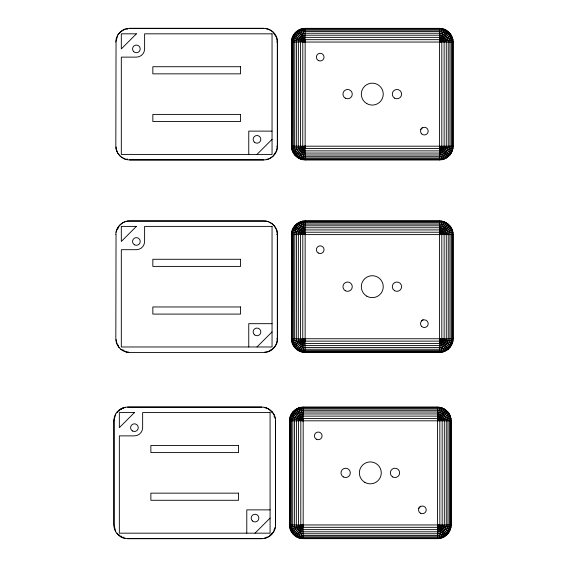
<?xml version="1.0" encoding="UTF-8"?>
<svg xmlns="http://www.w3.org/2000/svg" width="567" height="567" viewBox="0 0 567 567"><rect width="100%" height="100%" fill="white"/><g stroke="black" fill="none" stroke-linecap="round" stroke-linejoin="round"><path stroke-width="0.85" d="M115.831 42.05C115.711 34.729 122.21 28.222 129.538 28.35L263.825 28.35C271.154 28.222 277.66 34.729 277.532 42.05L277.532 146.194C277.66 153.522 271.154 160.029 263.825 159.901L129.538 159.901C122.21 160.029 115.711 153.522 115.831 146.194L116.044 42.05M116.107 41.271L117.518 36.019M115.831 234.61C115.711 227.282 122.21 220.783 129.538 220.903L263.825 220.903C271.154 220.783 277.66 227.282 277.532 234.61L277.532 338.754C277.66 346.076 271.154 352.582 263.825 352.454L129.538 352.454C122.21 352.582 115.711 346.076 115.831 338.754L116.044 234.61M113.868 420.806C113.74 413.478 120.247 406.971 127.568 407.099L261.862 407.099C269.183 406.971 275.69 413.478 275.562 420.806L275.562 524.95C275.69 532.271 269.183 538.778 261.862 538.65L127.568 538.65C120.247 538.778 113.74 532.271 113.868 524.95L113.868 420.806L115.703 413.953M272.635 156.69L276.505 150.815L277.32 146.194L277.32 42.05L276.505 37.436L272.635 31.554M291.438 42.05C291.31 34.729 297.817 28.222 305.138 28.35L439.432 28.35C446.753 28.222 453.26 34.729 453.132 42.05L453.132 146.194C453.26 153.522 446.753 160.029 439.432 159.901L305.138 159.901C297.817 160.029 291.31 153.522 291.438 146.194L291.438 42.05L453.132 42.05M276.703 343.439L277.32 338.754L277.32 234.61L276.703 229.926M291.438 234.61C291.31 227.282 297.817 220.783 305.138 220.903L439.432 220.903C446.753 220.783 453.26 227.282 453.132 234.61L453.132 338.754C453.26 346.076 446.753 352.582 439.432 352.454L305.138 352.454C297.817 352.582 291.31 346.076 291.438 338.754L291.438 234.61L453.132 234.61M289.468 420.806C289.34 413.478 295.846 406.971 303.175 407.099L437.462 407.099C444.79 406.971 451.289 413.478 451.169 420.806L451.169 524.95C451.289 532.271 444.79 538.778 437.462 538.65L303.175 538.65C295.846 538.778 289.34 532.271 289.468 524.95L289.468 420.806L451.169 420.806M127.157 159.688L127.299 158.88M127.157 352.249L120.728 349.251M266.207 221.116L127.157 221.116M302.764 159.688L305.138 146.194L291.644 148.575M302.764 352.249L305.138 338.754L291.644 341.128M300.793 538.444L303.175 524.95L289.68 527.324M441.806 28.556L439.432 42.05L452.927 39.676M441.806 221.116L439.432 234.61L452.927 232.229M439.843 407.312L437.462 420.806L450.956 418.425M122.146 223.37C118.857 225.205 117.085 229.132 116.044 232.229M274.747 528.805L275.151 527.289M124.853 159.072L121.508 156.981M268.517 29.179L271.862 31.263M122.883 537.821L123.167 537.048M268.517 221.732L266.929 221.52M300.453 159.072L305.138 146.194L292.26 150.886M266.263 408.701L266.547 407.928M300.453 351.632L305.138 338.754L292.26 343.439M444.117 29.179L439.432 42.05L452.303 37.365M298.483 537.821L303.175 524.95L290.297 529.635M444.117 221.732L439.432 234.61L452.303 229.926M442.147 407.928L437.462 420.806L450.34 416.114M264.605 352.178C269.587 351.979 274.286 348.691 276.179 344.077M266.476 537.629C270.168 536.254 273.166 533.256 274.541 529.564M122.685 350.619L123.096 349.903M298.292 158.065L305.138 146.194L293.274 153.047M269.155 222.257L270.679 222.739M120.721 536.814L121.132 536.098M446.279 30.186L439.432 42.05L451.297 35.204M298.292 350.619L305.138 338.754L293.274 345.601M266.476 408.12L268.708 408.935M446.279 222.739L439.432 234.61L451.297 227.757M296.321 536.814L303.175 524.95L291.303 531.796M444.315 408.935L437.462 420.806L449.333 413.953M120.728 31.554L117.667 35.204M420.636 129.34L422.578 127.405M418.248 508.642L420.608 506.154M120.728 156.69L117.667 153.047M296.328 156.69L305.138 146.194L294.642 155.004M270.572 222.923L272.635 224.114M448.235 31.554L439.432 42.05L449.929 33.247M118.765 535.446L119.297 534.809M296.328 349.251L305.138 338.754L294.642 347.557M270.14 410.94L270.672 410.31M448.235 224.114L439.432 234.61L449.929 225.801M294.365 535.446L303.175 524.95L292.678 533.753M446.272 410.31L437.462 420.806L447.958 411.996M256.979 154.415L272.047 139.347M117.234 412.131L118.893 410.465L122.954 408.12M256.979 346.976L272.047 331.901M255.008 533.171L270.083 518.096M119.042 347.557L116.859 343.368L116.107 339.534M276.179 229.281L274.322 225.801M117.071 533.753L117.709 533.221M271.721 412.528L272.358 411.996M421.479 320.802L423.124 319.54M121.508 31.263L124.853 29.179M268.517 159.072L271.862 156.981M117.667 345.601L118.383 345.19M274.541 416.185L273.726 413.953M115.703 531.796L114.073 524.95L114.073 420.806M124.208 222.257L122.685 222.739M116.66 150.886L117.518 152.232M273.96 416.398L274.74 416.114M125.683 29.172L127.192 28.761M266.171 159.483L267.688 159.079M126.434 221.52L124.853 221.732M123.712 407.921L125.229 407.517M264.201 538.239L265.717 537.828M116.044 148.575L116.859 150.815M276.703 42.05L277.532 42.05M272.047 131.126L248.757 131.126L248.757 154.415M276.703 146.194L277.532 146.194M291.438 146.194L453.132 146.194M276.703 234.61L277.532 234.61M272.047 323.679L248.757 323.679L248.757 346.976M276.703 338.754L277.532 338.754M291.438 338.754L453.132 338.754M275.562 420.806L275.562 524.95M270.083 509.875L246.787 509.875L246.787 533.171M289.468 524.95L451.169 524.95M127.192 352.043L128.759 352.178M291.644 39.676L305.138 42.05L302.764 28.556M452.927 148.575L439.432 146.194L441.806 159.688M291.644 232.229L305.138 234.61L302.764 221.116M452.927 341.128L439.432 338.754L441.806 352.249M289.68 418.425L303.175 420.806L300.793 407.312M450.956 527.324L437.462 524.95L439.843 538.444M266.171 28.761L267.688 29.172M125.683 159.079L127.192 159.483M264.201 407.517L265.717 407.921M123.712 537.828L125.229 538.239M292.26 37.365L305.138 42.05L300.453 29.179M452.303 150.886L439.432 146.194L444.117 159.072M292.26 229.926L305.138 234.61L300.453 221.732M452.303 343.439L439.432 338.754L444.117 351.632M290.297 416.114L303.175 420.806L298.483 407.928M450.34 529.635L437.462 524.95L442.147 537.821M273.96 529.351L274.74 529.635M122.954 537.629L118.893 535.283L117.234 533.618M293.274 35.204L305.138 42.05L298.292 30.186M451.297 153.047L439.432 146.194L446.279 158.065M293.274 227.757L305.138 234.61L298.292 222.739M451.297 345.601L439.432 338.754L446.279 350.619M117.667 227.757L118.383 228.168M291.303 413.953L303.175 420.806L296.321 408.935M449.333 531.796L437.462 524.95L444.315 536.814M268.609 409.119L272.195 412.131L273.549 414.059M449.929 155.004L439.432 146.194L448.235 156.69M294.642 33.247L305.138 42.05L296.328 31.554M449.929 347.557L439.432 338.754L448.235 349.251M294.642 225.801L305.138 234.61L296.328 224.114M447.958 533.753L437.462 524.95L446.272 535.446M292.678 411.996L303.175 420.806L294.365 410.31M271.721 533.221L272.358 533.753M117.071 411.996L117.709 412.528M272.5 224.27L274.166 225.935M270.14 534.809L270.672 535.446M118.765 410.31L119.297 410.94M270.268 349.903L270.679 350.619M120.721 408.935L121.132 409.65M266.263 537.048L266.547 537.821M122.883 407.928L123.167 408.701M274.747 416.943L275.151 418.46M127.157 28.556L127.299 29.371M116.107 146.981L116.249 148.54M439.432 28.35L439.432 159.901M439.432 220.903L439.432 352.454M437.462 407.099L437.462 538.65M305.138 28.35L305.138 159.901M305.138 220.903L305.138 352.454M303.175 407.099L303.175 538.65M263.825 28.35L129.538 28.35M263.825 159.901L129.538 159.901M261.862 407.099L127.568 407.099M261.862 538.65L127.568 538.65M291.849 39.711L291.644 146.194C291.523 153.409 297.923 159.816 305.138 159.688L439.432 159.688C446.647 159.816 453.047 153.409 452.927 146.194L452.927 42.05C453.047 34.835 446.647 28.435 439.432 28.556L305.138 28.556C298.774 28.492 292.891 33.425 291.849 39.711M292.459 39.818L292.26 146.194C292.147 153.083 298.256 159.192 305.138 159.072L439.432 159.072C446.314 159.192 452.423 153.083 452.303 146.194L452.303 42.05C452.423 35.168 446.314 29.059 439.432 29.179L305.138 29.179C299.064 29.115 293.451 33.822 292.459 39.818M293.451 39.995L293.274 146.194C293.16 152.544 298.795 158.172 305.138 158.065L439.432 158.065C445.775 158.172 451.41 152.544 451.297 146.194L451.297 42.05C451.41 35.707 445.775 30.079 439.432 30.186L305.138 30.186C299.539 30.129 294.372 34.467 293.451 39.995M294.805 40.229L294.642 146.194C294.549 151.807 299.525 156.79 305.138 156.69L439.432 156.69C445.045 156.79 450.021 151.807 449.929 146.194L449.929 42.05C450.021 36.444 445.045 31.461 439.432 31.554L305.138 31.554C300.184 31.504 295.613 35.345 294.805 40.229M296.463 40.526L296.328 146.194C296.25 150.907 300.432 155.089 305.138 155.004L439.432 155.004C444.138 155.089 448.32 150.907 448.235 146.194L448.235 42.05C448.32 37.344 444.138 33.162 439.432 33.247L305.138 33.247C300.985 33.205 297.143 36.423 296.463 40.526M298.391 40.867L298.292 146.194C298.228 149.858 301.474 153.111 305.138 153.047L439.432 153.047C443.096 153.111 446.342 149.858 446.279 146.194L446.279 42.05C446.342 38.393 443.096 35.14 439.432 35.204L305.138 35.204C301.906 35.168 298.922 37.67 298.391 40.867M300.524 41.242L300.453 146.194C300.411 148.703 302.636 150.928 305.138 150.886L439.432 150.886C441.934 150.928 444.159 148.703 444.117 146.194L444.117 42.05C444.159 39.548 441.934 37.323 439.432 37.365L305.138 37.365L302.126 38.464L300.524 41.242M302.799 41.639L302.764 146.194L303.607 148.022L305.138 148.575L439.432 148.575L441.254 147.725L441.806 146.194L441.806 42.05L440.956 40.229L439.432 39.676L305.138 39.676L303.607 40.229L302.799 41.639M291.849 232.264L291.644 338.754C291.523 345.969 297.923 352.369 305.138 352.249L439.432 352.249C446.647 352.369 453.047 345.969 452.927 338.754L452.927 234.61C453.047 227.395 446.647 220.988 439.432 221.116L305.138 221.116C298.774 221.052 292.891 225.985 291.849 232.264M292.459 232.371L292.26 338.754C292.147 345.636 298.256 351.746 305.138 351.632L439.432 351.632C446.314 351.746 452.423 345.636 452.303 338.754L452.303 234.61C452.423 227.721 446.314 221.612 439.432 221.732L305.138 221.732C299.064 221.669 293.451 226.375 292.459 232.371M293.451 232.548L293.274 338.754C293.16 345.097 298.795 350.732 305.138 350.619L439.432 350.619C445.775 350.732 451.41 345.097 451.297 338.754L451.297 234.61C451.41 228.267 445.775 222.633 439.432 222.739L305.138 222.739C299.539 222.682 294.372 227.02 293.451 232.548M294.805 232.789L294.642 338.754C294.549 344.367 299.525 349.343 305.138 349.251L439.432 349.251C445.045 349.343 450.021 344.367 449.929 338.754L449.929 234.61C450.021 228.997 445.045 224.015 439.432 224.114L305.138 224.114C300.184 224.064 295.613 227.899 294.805 232.789M296.463 233.08L296.328 338.754C296.25 343.46 300.432 347.642 305.138 347.557L439.432 347.557C444.138 347.642 448.32 343.46 448.235 338.754L448.235 234.61C448.32 229.897 444.138 225.723 439.432 225.801L305.138 225.801C300.985 225.758 297.143 228.976 296.463 233.08M298.391 233.42L298.292 338.754C298.228 342.418 301.474 345.664 305.138 345.601L439.432 345.601C443.096 345.664 446.342 342.418 446.279 338.754L446.279 234.61C446.342 230.946 443.096 227.693 439.432 227.757L305.138 227.757C301.906 227.721 298.922 230.23 298.391 233.42M300.524 233.795L300.453 338.754C300.411 341.256 302.636 343.482 305.138 343.439L439.432 343.439C441.934 343.482 444.159 341.256 444.117 338.754L444.117 234.61C444.159 232.101 441.934 229.876 439.432 229.926L305.138 229.926L302.126 231.017L300.524 233.795M302.799 234.199L302.764 338.754L303.607 340.576L305.138 341.128L439.432 341.128L441.254 340.285L441.806 338.754L441.806 234.61L440.956 232.789L439.432 232.229L305.138 232.229L303.607 232.789L302.799 234.199M289.886 418.46L289.68 524.95C289.553 532.165 295.96 538.565 303.175 538.444L437.462 538.444C444.677 538.565 451.084 532.165 450.956 524.95L450.956 420.806C451.084 413.591 444.677 407.184 437.462 407.312L303.175 407.312C296.803 407.241 290.928 412.174 289.886 418.46M290.495 418.566L290.297 524.95C290.176 531.832 296.286 537.941 303.175 537.821L437.462 537.821C444.351 537.941 450.46 531.832 450.34 524.95L450.34 420.806C450.46 413.917 444.351 407.808 437.462 407.928L303.175 407.928C297.094 407.864 291.488 412.57 290.495 418.566M291.488 418.744L291.303 524.95C291.197 531.293 296.825 536.921 303.175 536.814L437.462 536.814C443.805 536.921 449.44 531.293 449.333 524.95L449.333 420.806C449.44 414.456 443.805 408.828 437.462 408.935L303.175 408.935C297.569 408.878 292.402 413.215 291.488 418.744M292.834 418.978L292.678 524.95C292.579 530.556 297.562 535.539 303.175 535.446L437.462 535.446C443.075 535.539 448.058 530.556 447.958 524.95L447.958 420.806C448.058 415.193 443.075 410.21 437.462 410.31L303.175 410.31C298.221 410.253 293.642 414.094 292.834 418.978M294.5 419.275L294.365 524.95C294.28 529.656 298.462 533.838 303.175 533.753L437.462 533.753C442.175 533.838 446.349 529.656 446.272 524.95L446.272 420.806C446.349 416.093 442.175 411.911 437.462 411.996L303.175 411.996C299.015 411.954 295.18 415.172 294.5 419.275M296.428 419.615L296.321 524.95C296.257 528.607 299.511 531.86 303.175 531.796L437.462 531.796C441.126 531.86 444.379 528.607 444.315 524.95L444.315 420.806C444.379 417.142 441.126 413.889 437.462 413.953L303.175 413.953C299.936 413.917 296.952 416.426 296.428 419.615M298.561 419.991L298.483 524.95C298.44 527.452 300.666 529.677 303.175 529.635L437.462 529.635C439.971 529.677 442.196 527.452 442.147 524.95L442.147 420.806C442.196 418.297 439.971 416.072 437.462 416.114L303.175 416.114L300.163 417.213L298.561 419.991M300.829 420.388L300.793 524.95L301.644 526.771L303.175 527.324L437.462 527.324L439.283 526.474L439.843 524.95L439.843 420.806L438.993 418.978L437.462 418.425L303.175 418.425L301.644 418.978L300.829 420.388M136.392 33.829L121.317 48.904L121.317 33.829L136.392 33.829M136.392 226.389L121.317 241.464L121.317 226.389L136.392 226.389M134.422 412.585L119.346 427.653L119.346 412.585L134.422 412.585M272.047 33.829L144.613 33.829L144.613 48.904A8.221 8.221 0 0 1 136.392 57.125L121.317 57.125L121.317 154.415L272.047 154.415L272.047 33.829M240.528 66.722L152.835 66.722L152.835 73.845L240.528 73.845L240.528 66.722M240.528 114.406L152.835 114.406L152.835 121.529L240.528 121.529L240.528 114.406M272.047 226.389L144.613 226.389L144.613 241.464A8.221 8.221 0 0 1 136.392 249.686L121.317 249.686L121.317 346.976L272.047 346.976L272.047 226.389M240.528 259.275L152.835 259.275L152.835 266.398L240.528 266.398L240.528 259.275M240.528 306.96L152.835 306.96L152.835 314.09L240.528 314.09L240.528 306.96M270.083 412.585L142.643 412.585L142.643 427.653A8.221 8.221 0 0 1 134.422 435.874L119.346 435.874L119.346 533.171L270.083 533.171L270.083 412.585M238.565 445.471L150.865 445.471L150.865 452.594L238.565 452.594L238.565 445.471M238.565 493.155L150.865 493.155L150.865 500.278L238.565 500.278L238.565 493.155M318.293 60.449A3.834 3.834 0 0 0 324.048 57.125A3.834 3.834 0 0 0 318.293 53.801A3.834 3.834 0 0 0 318.293 60.449M366.806 103.619A10.964 10.964 0 0 0 383.249 94.122A10.964 10.964 0 0 0 366.806 84.632A10.964 10.964 0 0 0 366.806 103.619M133.677 51.618A3.834 3.834 0 0 0 140.092 49.896A3.834 3.834 0 0 0 135.393 45.197A3.834 3.834 0 0 0 133.677 51.618M345.289 98.162A4.656 4.656 0 0 0 352.277 94.122A4.656 4.656 0 0 0 345.289 90.089A4.656 4.656 0 0 0 345.289 98.162M394.618 98.162A4.656 4.656 0 0 0 401.606 94.122A4.656 4.656 0 0 0 394.618 90.089A4.656 4.656 0 0 0 394.618 98.162M421.642 133.833A3.834 3.834 0 0 0 428.064 132.118A3.834 3.834 0 0 0 423.365 127.419A3.834 3.834 0 0 0 421.642 133.833M254.441 142.225A3.834 3.834 0 0 0 260.735 140.106A3.834 3.834 0 0 0 255.752 135.711A3.834 3.834 0 0 0 254.441 142.225M318.293 253.002A3.834 3.834 0 0 0 324.048 249.686A3.834 3.834 0 0 0 318.293 246.362A3.834 3.834 0 0 0 318.293 253.002M366.806 296.172A10.964 10.964 0 0 0 383.249 286.682A10.964 10.964 0 0 0 366.806 277.185A10.964 10.964 0 0 0 366.806 296.172M134.471 244.781A3.834 3.834 0 0 0 140.226 241.464A3.834 3.834 0 0 0 134.471 238.14A3.834 3.834 0 0 0 134.471 244.781M345.289 290.715A4.656 4.656 0 0 0 352.277 286.682A4.656 4.656 0 0 0 345.289 282.642A4.656 4.656 0 0 0 345.289 290.715M394.618 290.715A4.656 4.656 0 0 0 401.606 286.682A4.656 4.656 0 0 0 394.618 282.642A4.656 4.656 0 0 0 394.618 290.715M421.642 326.394A3.834 3.834 0 0 0 428.064 324.671A3.834 3.834 0 0 0 423.365 319.972A3.834 3.834 0 0 0 421.642 326.394M254.441 334.778A3.834 3.834 0 0 0 260.735 332.659A3.834 3.834 0 0 0 255.752 328.265A3.834 3.834 0 0 0 254.441 334.778M316.329 439.198A3.834 3.834 0 0 0 322.084 435.874A3.834 3.834 0 0 0 316.329 432.557A3.834 3.834 0 0 0 316.329 439.198M364.836 482.368A10.964 10.964 0 0 0 381.279 472.878A10.964 10.964 0 0 0 364.836 463.381A10.964 10.964 0 0 0 364.836 482.368M132.501 430.977A3.834 3.834 0 0 0 138.256 427.653A3.834 3.834 0 0 0 132.501 424.336A3.834 3.834 0 0 0 132.501 430.977M343.326 476.911A4.656 4.656 0 0 0 350.314 472.878A4.656 4.656 0 0 0 343.326 468.838A4.656 4.656 0 0 0 343.326 476.911M392.655 476.911A4.656 4.656 0 0 0 399.643 472.878A4.656 4.656 0 0 0 392.655 468.838A4.656 4.656 0 0 0 392.655 476.911M420.473 513.199A3.834 3.834 0 0 0 426.228 509.875A3.834 3.834 0 0 0 420.473 506.551A3.834 3.834 0 0 0 420.473 513.199M252.471 520.974A3.834 3.834 0 0 0 258.772 518.855A3.834 3.834 0 0 0 253.782 514.46A3.834 3.834 0 0 0 252.471 520.974"/></g></svg>
